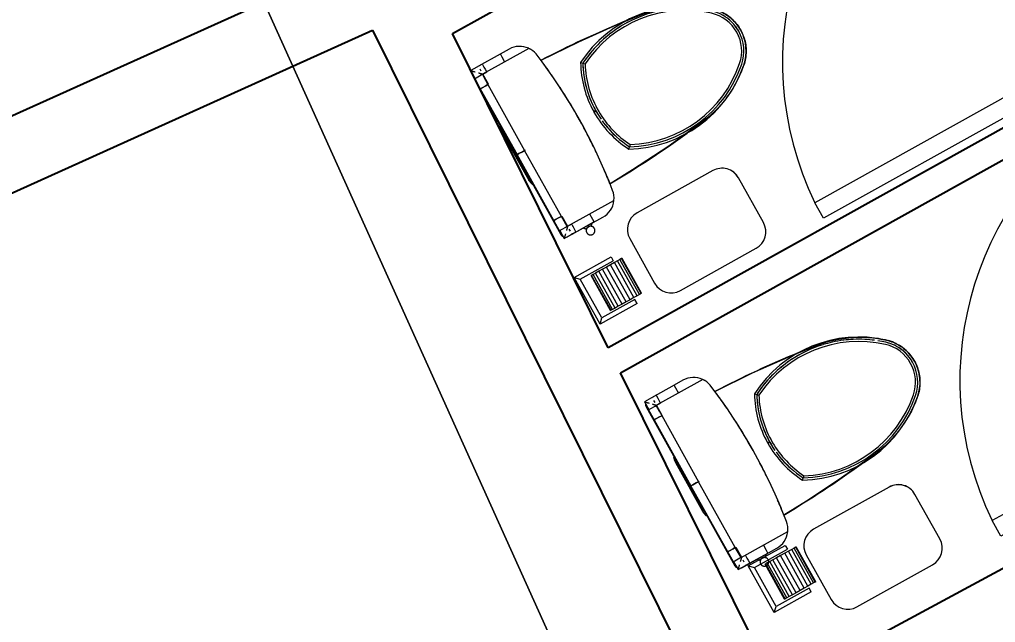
# Model space of a CAD drawing. Header units: metres. Extents: x -217 to -108, y -304 to -188.
# Drawn here: x -154.493 to -151.706, y -229.799 to -228.076 of the extents above; entities that cross this region are included whole.
import ezdxf

# ---------------------------------------------------------------- set-up
doc = ezdxf.new("R2010")
doc.units = ezdxf.units.M
for name, color, linetype, lineweight in [('A-ANNO-DIMS', 211, 'Continuous', 9), ('A-ANNO-DIMS-100', 211, 'Continuous', 9), ('A-DOOR', 31, 'Continuous', 9), ('A-WALL', 113, 'Continuous', 9), ('G-IMPT', 8, 'Continuous', 9), ('I-FURN', 30, 'Continuous', 9), ('I-WALL', 2, 'Continuous', 9), ('P-SANR-FIXT', 6, 'Continuous', 9), ('Q-SPCQ', 91, 'Continuous', 9)]:
    doc.layers.add(name, color=color, linetype=linetype, lineweight=lineweight)
doc.styles.add('Arial_1', font='arial.ttf', dxfattribs={"height": 0.245883})
doc.dimstyles.new('Diagonal_-_2_5_mm_Arial', dxfattribs={"dimscale": 0.3048, "dimtxt": 0.25, "dimasz": 0.984252, "dimexe": 0.787402, "dimexo": 0.492126, "dimgap": 0.574147, "dimtad": 1, "dimrnd": 0.01, "dimzin": 0, "dimdsep": 46, "dimtxsty": 'Arial_1', "dimblk1": 'OBLIQUE', "dimblk2": 'OBLIQUE', "dimsah": 1, "dimcen": 0.09, "dimdle": 0.787402, "dimazin": 0, "dimtfac": 1, "dimtdec": 4, "dimtix": 1, "dimtmove": 0, "dimatfit": 3, "dimfxl": 1, "dimtvp": 1, "dimtfill": 1, "dimtolj": 1, "dimtzin": 0, "dimarcsym": 2})

# ---------------------------------------------------------------- blocks, each defined once
blk = doc.blocks.new('Toilet_Reed - Non-Parametric-630902-Nivel 3')
at = {"layer": 'P-SANR-FIXT'}
for p, q in [((0.2036, 0.0021), (-0.2602, 0.0021)), ((-0.2488, 0.0001), (-0.2157, 0.0001)), ((-0.2488, -0.0009), (-0.2488, 0.0001)), ((-0.2157, 0.0001), (-0.2157, -0.0015)), ((-0.2157, 0.0001), (0, 0.0001)), ((-0.2157, -0.0015), (-0.2157, 0.0001)), ((0.0794, 0.0064), (-0.0794, 0.0064)), ((0.0794, 0.0053), (-0.0794, 0.0053)), ((0.0794, 0.0053), (-0.0794, 0.0053)), ((0.2157, 0.0001), (0, 0.0001)), ((0, -0.0018), (0, 0.0001)), ((0, 0.0001), (0, -0.0018)), ((0.245, 0.0001), (0.2157, 0.0001)), ((0.2157, -0.0015), (0.2157, 0.0001)), ((0.2157, 0.0001), (0.2157, -0.0015)), ((0.2488, 0.0001), (0.2488, -0.0009)), ((-0.2753, -0.0129), (-0.2753, -0.127)), ((-0.2745, -0.0008), (-0.2745, -0.0392)), ((-0.2488, -0.0008), (-0.2745, -0.0008)), ((-0.2728, -0.0025), (-0.2745, -0.0008)), ((-0.2745, -0.0265), (-0.2745, -0.098)), ((-0.2745, -0.0265), (-0.2728, -0.0265)), ((-0.2648, -0.0265), (-0.2581, -0.0265)), ((-0.2498, -0.0255), (-0.2501, -0.0252)), ((-0.2501, -0.0265), (-0.2498, -0.0265)), ((-0.2498, -0.0265), (-0.2488, -0.0265)), ((-0.2488, -0.0049), (-0.2488, -0.0009)), ((-0.2488, -0.0214), (-0.2488, -0.0049)), ((-0.2488, -0.0253), (-0.2488, -0.0214)), ((-0.2488, -0.0253), (-0.2157, -0.0247)), ((-0.2488, -0.0254), (-0.2295, -0.025)), ((-0.2488, -0.026), (-0.2488, -0.1778)), ((-0.2488, -0.0265), (-0.2488, -0.0392)), ((-0.2157, -0.0265), (-0.2488, -0.0265)), ((-0.2157, -0.0015), (-0.2157, -0.0055)), ((-0.2157, -0.0055), (-0.2157, -0.0015)), ((-0.2157, -0.0055), (-0.2157, -0.0177)), ((-0.2157, -0.0177), (-0.2157, -0.0055)), ((-0.2157, -0.0177), (-0.2157, -0.0226)), ((-0.2157, -0.0226), (-0.2157, -0.0177)), ((-0.2157, -0.0226), (-0.2157, -0.0247)), ((-0.2157, -0.0247), (-0.2157, -0.0226)), ((-0.2157, -0.0247), (0, -0.0242)), ((-0.2157, -0.0257), (-0.2157, -0.0265)), ((0, -0.0059), (0, -0.0018)), ((0, -0.0018), (0, -0.0059)), ((0, -0.0172), (0, -0.0059)), ((0, -0.0059), (0, -0.0172)), ((0, -0.0242), (0, -0.0172)), ((0, -0.0172), (0, -0.0242)), ((0.2157, -0.0247), (0, -0.0242)), ((0, -0.0265), (0, -0.0242)), ((0, -0.0242), (0, -0.0265)), ((0.2157, -0.0055), (0.2157, -0.0015)), ((0.2157, -0.0015), (0.2157, -0.0055)), ((0.2157, -0.0177), (0.2157, -0.0055)), ((0.2157, -0.0055), (0.2157, -0.0177)), ((0.2157, -0.0226), (0.2157, -0.0177)), ((0.2157, -0.0177), (0.2157, -0.0226)), ((0.2157, -0.0247), (0.2157, -0.0226)), ((0.2157, -0.0226), (0.2157, -0.0247)), ((0.2488, -0.0253), (0.2157, -0.0247)), ((0.2157, -0.0265), (0.2157, -0.0257)), ((0.2157, -0.0265), (0.2488, -0.0265)), ((0.2295, -0.025), (0.2488, -0.0254)), ((0.2639, -0.0008), (0.2488, -0.0008)), ((0.2488, -0.0009), (0.2488, -0.0049)), ((0.2488, -0.0049), (0.2488, -0.0214)), ((0.2488, -0.0214), (0.2488, -0.0253)), ((0.2488, -0.1773), (0.2488, -0.026)), ((0.2488, -0.0265), (0.2488, -0.0392)), ((0.2488, -0.0265), (0.2498, -0.0265)), ((0.2501, -0.0252), (0.2498, -0.0255)), ((0.2498, -0.0265), (0.2501, -0.0265)), ((0.2581, -0.0265), (0.2648, -0.0265)), ((0.274, -0.0013), (0.2728, -0.0025)), ((0.2728, -0.0265), (0.2745, -0.0265)), ((0.2745, -0.0392), (0.2745, -0.0013)), ((0.2745, -0.098), (0.2745, -0.0265)), ((-0.273, -0.0392), (-0.2745, -0.0392)), ((-0.2648, -0.0392), (-0.2728, -0.0392)), ((-0.2581, -0.0392), (-0.2648, -0.0392)), ((-0.2501, -0.0392), (-0.2581, -0.0392)), ((-0.2488, -0.0392), (-0.2493, -0.0392)), ((0.2493, -0.0392), (0.2488, -0.0392)), ((0.2581, -0.0392), (0.2501, -0.0392)), ((0.2648, -0.0392), (0.2581, -0.0392)), ((0.2728, -0.0392), (0.2648, -0.0392)), ((0.2745, -0.0392), (0.273, -0.0392)), ((-0.28, -0.0678), (-0.2843, -0.0697)), ((-0.2753, -0.0632), (-0.28, -0.0678)), ((-0.28, -0.0691), (-0.28, -0.0776)), ((-0.28, -0.0776), (-0.28, -0.086)), ((-0.2843, -0.0855), (-0.28, -0.0874)), ((-0.28, -0.0874), (-0.2753, -0.0919)), ((-0.2737, -0.098), (-0.2745, -0.098)), ((-0.2657, -0.098), (-0.2737, -0.098)), ((-0.2488, -0.098), (-0.2657, -0.098)), ((0.2657, -0.098), (0.2488, -0.098)), ((0.2737, -0.098), (0.2657, -0.098)), ((0.2745, -0.098), (0.2737, -0.098)), ((0.2745, -0.127), (0.2745, -0.098)), ((-0.0008, -0.2509), (-0.0008, -0.2573)), ((0.0008, -0.2509), (0.0008, -0.2573)), ((-0.1413, -0.2864), (-0.1366, -0.2911)), ((-0.1319, -0.2958), (-0.1366, -0.2911)), ((0.1366, -0.2911), (0.1319, -0.2958)), ((0.1413, -0.2864), (0.1366, -0.2911))]:
    blk.add_line(p, q, dxfattribs=at)
at = {"layer": 'P-SANR-FIXT', "flags": 128}
for points in [[(-0.0794, 0.0053), (-0.0811, 0.0053), (-0.0828, 0.0052), (-0.0846, 0.005), (-0.0863, 0.0048), (-0.088, 0.0045), (-0.0897, 0.0041), (-0.0914, 0.0036), (-0.093, 0.0031), (-0.0946, 0.0025)], [(0.0951, 0.0024), (0.0935, 0.003), (0.0918, 0.0035), (0.0901, 0.004), (0.0884, 0.0044), (0.0867, 0.0047), (0.085, 0.005), (0.0833, 0.0051), (0.0816, 0.0053), (0.0798, 0.0053), (0.0794, 0.0053)], [(-0.2793, -0.0776), (-0.2793, -0.0771), (-0.2793, -0.0766), (-0.2794, -0.0761), (-0.2794, -0.0756), (-0.2795, -0.0751), (-0.2796, -0.0746), (-0.2798, -0.0741), (-0.2799, -0.0737), (-0.2801, -0.0732), (-0.2803, -0.0727), (-0.2805, -0.0723), (-0.2807, -0.0718), (-0.2809, -0.0714), (-0.2812, -0.071), (-0.2815, -0.0706), (-0.2817, -0.0701), (-0.282, -0.0698), (-0.2824, -0.0694), (-0.2827, -0.069), (-0.2831, -0.0687), (-0.2834, -0.0683), (-0.2838, -0.068), (-0.2842, -0.0677), (-0.2846, -0.0674), (-0.285, -0.0671), (-0.2854, -0.0669), (-0.2859, -0.0666), (-0.2863, -0.0664), (-0.2867, -0.0662), (-0.2872, -0.066), (-0.2877, -0.0658), (-0.2881, -0.0657), (-0.2886, -0.0655), (-0.2891, -0.0654), (-0.2896, -0.0653), (-0.2901, -0.0652), (-0.2906, -0.0652), (-0.2911, -0.0652), (-0.2916, -0.0651), (-0.2921, -0.0651), (-0.2926, -0.0652), (-0.2931, -0.0652), (-0.2936, -0.0653), (-0.294, -0.0654), (-0.2945, -0.0655), (-0.295, -0.0656), (-0.2955, -0.0657), (-0.296, -0.0659), (-0.2964, -0.0661), (-0.2969, -0.0663), (-0.2973, -0.0665), (-0.2978, -0.0667), (-0.2982, -0.067), (-0.2986, -0.0672), (-0.299, -0.0675), (-0.2994, -0.0678), (-0.2998, -0.0681), (-0.3002, -0.0685), (-0.3005, -0.0688), (-0.3009, -0.0692), (-0.3012, -0.0695), (-0.3015, -0.0699), (-0.3018, -0.0703), (-0.3021, -0.0707), (-0.3024, -0.0712), (-0.3026, -0.0716), (-0.3028, -0.072), (-0.303, -0.0725), (-0.3032, -0.0729), (-0.3034, -0.0734), (-0.3036, -0.0739), (-0.3037, -0.0744), (-0.3038, -0.0748), (-0.3039, -0.0753), (-0.304, -0.0758), (-0.3041, -0.0763), (-0.3041, -0.0768), (-0.3041, -0.0773), (-0.3041, -0.0776)], [(-0.3041, -0.0776), (-0.3041, -0.0781), (-0.3041, -0.0786), (-0.304, -0.0791), (-0.304, -0.0795), (-0.3039, -0.08), (-0.3038, -0.0805), (-0.3037, -0.081), (-0.3035, -0.0815), (-0.3033, -0.0819), (-0.3032, -0.0824), (-0.303, -0.0829), (-0.3027, -0.0833), (-0.3025, -0.0837), (-0.3022, -0.0842), (-0.302, -0.0846), (-0.3017, -0.085), (-0.3014, -0.0854), (-0.3011, -0.0858), (-0.3007, -0.0861), (-0.3004, -0.0865), (-0.3, -0.0868), (-0.2996, -0.0871), (-0.2992, -0.0875), (-0.2988, -0.0877), (-0.2984, -0.088), (-0.298, -0.0883), (-0.2976, -0.0885), (-0.2971, -0.0888), (-0.2967, -0.089), (-0.2962, -0.0892), (-0.2957, -0.0893), (-0.2953, -0.0895), (-0.2948, -0.0896), (-0.2943, -0.0897), (-0.2938, -0.0898), (-0.2933, -0.0899), (-0.2928, -0.0899), (-0.2923, -0.09), (-0.2918, -0.09), (-0.2913, -0.09), (-0.2909, -0.09), (-0.2904, -0.0899), (-0.2899, -0.0899), (-0.2894, -0.0898), (-0.2889, -0.0897), (-0.2884, -0.0895), (-0.2879, -0.0894), (-0.2875, -0.0892), (-0.287, -0.0891), (-0.2865, -0.0889), (-0.2861, -0.0887), (-0.2857, -0.0884), (-0.2852, -0.0882), (-0.2848, -0.0879), (-0.2844, -0.0876), (-0.284, -0.0873), (-0.2836, -0.087), (-0.2832, -0.0867), (-0.2829, -0.0863), (-0.2825, -0.086), (-0.2822, -0.0856), (-0.2819, -0.0852), (-0.2816, -0.0848), (-0.2813, -0.0844), (-0.2811, -0.084), (-0.2808, -0.0835), (-0.2806, -0.0831), (-0.2804, -0.0827), (-0.2802, -0.0822), (-0.28, -0.0817), (-0.2798, -0.0813), (-0.2797, -0.0808), (-0.2796, -0.0803), (-0.2795, -0.0798), (-0.2794, -0.0793), (-0.2793, -0.0788), (-0.2793, -0.0783), (-0.2793, -0.0778), (-0.2793, -0.0776)], [(-0.1763, -0.506), (-0.19, -0.3866), (-0.199, -0.2668), (-0.2022, -0.191)], [(0.2022, -0.191), (0.1962, -0.311), (0.1855, -0.4307), (0.1763, -0.506)], [(-0.0946, -0.6869), (-0.1035, -0.6762), (-0.1119, -0.6652), (-0.1199, -0.6538), (-0.1275, -0.6422), (-0.1346, -0.6302), (-0.1411, -0.6179), (-0.1472, -0.6054), (-0.1528, -0.5927), (-0.1579, -0.5798), (-0.1625, -0.5666), (-0.1665, -0.5533), (-0.17, -0.5399), (-0.1729, -0.5263), (-0.1753, -0.5126), (-0.1763, -0.506)], [(0.1763, -0.506), (0.1741, -0.5198), (0.1714, -0.5334), (0.1682, -0.5469), (0.1644, -0.5603), (0.1601, -0.5735), (0.1553, -0.5866), (0.15, -0.5994), (0.1441, -0.612), (0.1378, -0.6244), (0.1309, -0.6365), (0.1236, -0.6483), (0.1158, -0.6598), (0.1076, -0.671), (0.0989, -0.6819), (0.0946, -0.6869)], [(0, -0.7311), (-0.0049, -0.731), (-0.0099, -0.7307), (-0.0148, -0.7302), (-0.0197, -0.7295), (-0.0245, -0.7286), (-0.0294, -0.7275), (-0.0341, -0.7263), (-0.0389, -0.7248), (-0.0435, -0.7231), (-0.0481, -0.7213), (-0.0526, -0.7193), (-0.057, -0.7171), (-0.0614, -0.7147), (-0.0656, -0.7122), (-0.0698, -0.7095), (-0.0738, -0.7066), (-0.0777, -0.7036), (-0.0815, -0.7004), (-0.0851, -0.697), (-0.0886, -0.6936), (-0.092, -0.6899), (-0.0946, -0.6869)], [(0.0946, -0.6869), (0.0913, -0.6906), (0.0879, -0.6942), (0.0844, -0.6977), (0.0807, -0.701), (0.0769, -0.7042), (0.073, -0.7072), (0.069, -0.71), (0.0648, -0.7127), (0.0606, -0.7152), (0.0562, -0.7175), (0.0518, -0.7197), (0.0472, -0.7217), (0.0426, -0.7235), (0.038, -0.7251), (0.0332, -0.7265), (0.0284, -0.7278), (0.0236, -0.7288), (0.0187, -0.7297), (0.0138, -0.7303), (0.0089, -0.7308), (0.004, -0.731), (0, -0.7311)]]:
    blk.add_lwpolyline(points, dxfattribs=at)
at = {"layer": 'P-SANR-FIXT'}
for centre, radius, start, end in [((-0.2602, -0.0129), 0.015, 90, 119.8787), ((-0.0794, -0.038), 0.0445, 90, 111.8963), ((-0.0794, -0.038), 0.0433, 90, 96.7705), ((0.0794, -0.038), 0.0445, 68.1037, 90), ((0.0794, -0.038), 0.0433, 83.2295, 90), ((-0.2602, -0.0129), 0.015, 171.9529, 180), ((-0.2132, -0.127), 0.0621, 180, 234.3291), ((0.2124, -0.127), 0.0621, 306.4517, 0), ((-0.2132, -0.127), 0.0621, 234.9466, 261.8201), ((-0.2132, -0.127), 0.0621, 239.2045, 243.6547), ((-0.0008, 1.3504), 1.5547, 261.8201, 278.3497), ((0.0008, 1.3504), 1.5547, 262.4992, 264.2049), ((2.8017, -0.1027), 3.0052, 181.6829, 186.7228), ((-0.0008, 1.3504), 1.5547, 262.5577, 263.6355), ((-0.0008, 1.3504), 1.5547, 275.3588, 277.5008), ((-0.0008, 1.3504), 1.5547, 276.4056, 277.5005), ((-2.8017, -0.1027), 3.0052, 353.2772, 358.3171), ((0.2124, -0.127), 0.0621, 281.7165, 305.941), ((0.2124, -0.127), 0.0621, 299.2016, 302.8545), ((0.0008, 1.3504), 1.5547, 266.1174, 269.9711), ((-0.0008, 1.3504), 1.5547, 266.8584, 268.5435), ((-0.0008, 1.3504), 1.5547, 270.0289, 274.0041), ((-0.0008, 1.3504), 1.5547, 271.5452, 273.2429), ((0, -0.5497), 0.2988, 90.1515, 118.2188), ((0, -0.5497), 0.2924, 99.3833, 117.8402), ((0, -0.5497), 0.2861, 91.1813, 117.4448), ((0, -0.5497), 0.2924, 99.322, 108.5504), ((0, -0.5497), 0.2924, 96.6815, 99.2606), ((0, -0.5497), 0.2924, 89.9708, 95.6181), ((0, -0.5497), 0.2924, 90.1548, 95.6184), ((0, -0.5497), 0.2861, 62.5552, 91.1813), ((0, -0.5497), 0.2924, 80.7005, 89.9708), ((0, -0.5497), 0.2988, 61.7812, 89.8485), ((0, -0.5497), 0.2924, 62.1598, 89.8452), ((0, -0.5497), 0.2924, 71.4301, 77.7467), ((0, -0.5497), 0.2924, 62.1598, 71.3887), ((0.1726, -0.4528), 0.3553, 152.0673, 221.9358), ((0.1726, -0.4528), 0.3489, 152.3852, 221.935), ((0.1726, -0.4528), 0.3489, 152.3852, 221.935), ((0.1726, -0.4528), 0.3426, 152.7161, 221.9341), ((0, -0.5497), 0.2924, 116.6276, 117.8402), ((-0.1726, -0.4528), 0.3426, 318.0659, 27.2839), ((-0.1726, -0.4528), 0.3553, 318.0642, 27.9327), ((-0.1726, -0.4528), 0.3489, 17.6924, 27.6148), ((-0.1726, -0.4528), 0.3489, 357.8077, 27.6148), ((-0.1726, -0.4528), 0.3489, 7.7699, 17.6802), ((-0.1726, -0.4528), 0.3489, 357.8475, 7.7449), ((-0.1726, -0.4528), 0.3489, 347.9251, 357.8092), ((-0.1726, -0.4528), 0.3489, 343.4856, 347.8721), ((-0.1726, -0.4528), 0.3489, 338.0026, 343.4857), ((-0.1726, -0.4528), 0.3489, 333.4562, 337.9364), ((0.1682, -0.4594), 0.3476, 204.0202, 205.5886), ((-0.1726, -0.4528), 0.3489, 328.0802, 333.4564), ((-0.1682, -0.4594), 0.3476, 334.4114, 335.9798), ((-0.1726, -0.4528), 0.3489, 323.4577, 328.0007), ((0.1682, -0.4594), 0.3476, 212.5958, 220.8902), ((-0.1726, -0.4528), 0.3489, 318.1578, 321.9042), ((-0.1682, -0.4594), 0.3476, 319.1098, 327.4042), ((0.0001, -0.6075), 0.1236, 219.972, 220.8738), ((0.0001, -0.6075), 0.1236, 222.0243, 269.9516), ((0.0001, -0.6075), 0.1236, 224.8424, 235.8003), ((0.0001, -0.6075), 0.1172, 222.0267, 269.9489), ((0.0001, -0.6075), 0.1172, 222.0267, 269.9489), ((0.0001, -0.6075), 0.1109, 222.0293, 269.946), ((-0.0001, -0.6075), 0.1109, 270.054, 317.9707), ((-0.0001, -0.6075), 0.1236, 270.0484, 317.9757), ((-0.0001, -0.6075), 0.1236, 304.1997, 315.1567), ((-0.0001, -0.6075), 0.1172, 307.2516, 317.9733), ((-0.0001, -0.6075), 0.1172, 310.2722, 318.1423), ((-0.0001, -0.6075), 0.1236, 319.1262, 320.028), ((0.0001, -0.6075), 0.1236, 240.6349, 250.9814), ((-0.0001, -0.6075), 0.1172, 270.0511, 301.9992), ((-0.0001, -0.6075), 0.1172, 270.0511, 277.756), ((-0.0001, -0.6075), 0.1172, 286.1172, 302.0904), ((-0.0001, -0.6075), 0.1236, 289.0186, 299.3651), ((-0.0001, -0.6075), 0.1172, 302.1833, 307.2549), ((0.0001, -0.6075), 0.1236, 255.423, 269.9516), ((-0.0001, -0.6075), 0.1236, 270.0484, 284.577)]:
    blk.add_arc(centre, radius, start, end, dxfattribs=at)
for points, knots in [([(-0.2648, -0.0105), (-0.2655, -0.0098), (-0.2665, -0.0088), (-0.2678, -0.0075), (-0.2686, -0.0067), (-0.2691, -0.0062), (-0.2697, -0.0056), (-0.2702, -0.0051), (-0.2707, -0.0046), (-0.2711, -0.0042), (-0.2716, -0.0037), (-0.2721, -0.0032), (-0.2726, -0.0027), (-0.2728, -0.0025), (-0.2728, -0.0025)], [0, 0, 0, 0, 0.166667, 0.25, 0.333333, 0.375, 0.416667, 0.5, 0.541667, 0.583333, 0.666667, 0.75, 0.833333, 1, 1, 1, 1]), ([(-0.2501, -0.0252), (-0.2502, -0.0252), (-0.2503, -0.025), (-0.2508, -0.0245), (-0.2513, -0.024), (-0.2518, -0.0235), (-0.2522, -0.0231), (-0.2527, -0.0226), (-0.2532, -0.0221), (-0.2538, -0.0215), (-0.2544, -0.0209), (-0.2551, -0.0202), (-0.2564, -0.0189), (-0.2575, -0.0179), (-0.2581, -0.0172)], [0, 0, 0, 0, 0.166667, 0.25, 0.333333, 0.416667, 0.458333, 0.5, 0.583333, 0.625, 0.666667, 0.75, 0.833333, 1, 1, 1, 1]), ([(0.2581, -0.0172), (0.2575, -0.0179), (0.2564, -0.0189), (0.2551, -0.0202), (0.2544, -0.0209), (0.2538, -0.0215), (0.2532, -0.0221), (0.2527, -0.0226), (0.2522, -0.0231), (0.2518, -0.0235), (0.2513, -0.024), (0.2508, -0.0245), (0.2503, -0.025), (0.2502, -0.0252), (0.2501, -0.0252)], [0, 0, 0, 0, 0.166667, 0.25, 0.333333, 0.375, 0.416667, 0.5, 0.541667, 0.583333, 0.666667, 0.75, 0.833333, 1, 1, 1, 1]), ([(0.2728, -0.0025), (0.2728, -0.0025), (0.2726, -0.0027), (0.2721, -0.0032), (0.2716, -0.0037), (0.2711, -0.0042), (0.2707, -0.0046), (0.2702, -0.0051), (0.2697, -0.0056), (0.2691, -0.0062), (0.2686, -0.0067), (0.2678, -0.0075), (0.2665, -0.0088), (0.2655, -0.0098), (0.2648, -0.0105)], [0, 0, 0, 0, 0.166667, 0.25, 0.333333, 0.416667, 0.458333, 0.5, 0.583333, 0.625, 0.666667, 0.75, 0.833333, 1, 1, 1, 1])]:
    blk.add_open_spline(points, degree=3, knots=knots, dxfattribs=at)
for points in [[(-0.2488, -0.0265), (-0.249, -0.0263), (-0.2494, -0.026), (-0.2497, -0.0256), (-0.2498, -0.0255), (-0.2498, -0.0255)], [(0.2498, -0.0255), (0.2498, -0.0255), (0.2497, -0.0256), (0.2494, -0.026), (0.249, -0.0263), (0.2488, -0.0265)]]:
    blk.add_open_spline(points, degree=3, dxfattribs=at)
blk = doc.blocks.new('Toilet_Reed - Non-Parametric-V78-Nivel 3')
at = {"layer": 'P-SANR-FIXT'}
for p, q in [((0.2594, 0.0021), (-0.2602, 0.0021)), ((-0.2488, 0.0001), (-0.2157, 0.0001)), ((-0.2488, -0.0009), (-0.2488, 0.0001)), ((-0.2157, 0.0001), (-0.2157, -0.0015)), ((-0.2157, 0.0001), (0, 0.0001)), ((-0.2157, -0.0015), (-0.2157, 0.0001)), ((0.0794, 0.0064), (-0.0794, 0.0064)), ((0.0794, 0.0053), (-0.0794, 0.0053)), ((0.0794, 0.0053), (-0.0794, 0.0053)), ((0.2157, 0.0001), (0, 0.0001)), ((0, -0.0018), (0, 0.0001)), ((0, 0.0001), (0, -0.0018)), ((0.2488, 0.0001), (0.2157, 0.0001)), ((0.2157, -0.0015), (0.2157, 0.0001)), ((0.2157, 0.0001), (0.2157, -0.0015)), ((0.2488, 0.0001), (0.2488, -0.0009)), ((-0.2753, -0.0129), (-0.2753, -0.127)), ((-0.2745, -0.0008), (-0.2745, -0.0392)), ((-0.2488, -0.0008), (-0.2745, -0.0008)), ((-0.2728, -0.0025), (-0.2745, -0.0008)), ((-0.2745, -0.0265), (-0.2745, -0.098)), ((-0.2745, -0.0265), (-0.2728, -0.0265)), ((-0.2648, -0.0265), (-0.2581, -0.0265)), ((-0.2498, -0.0255), (-0.2501, -0.0252)), ((-0.2501, -0.0265), (-0.2498, -0.0265)), ((-0.2498, -0.0265), (-0.2488, -0.0265)), ((-0.2488, -0.0049), (-0.2488, -0.0009)), ((-0.2488, -0.0214), (-0.2488, -0.0049)), ((-0.2488, -0.0253), (-0.2488, -0.0214)), ((-0.2488, -0.0253), (-0.2157, -0.0247)), ((-0.2488, -0.0254), (-0.2295, -0.025)), ((-0.2488, -0.026), (-0.2488, -0.1778)), ((-0.2488, -0.0265), (-0.2488, -0.0392)), ((-0.2157, -0.0265), (-0.2488, -0.0265)), ((-0.2157, -0.0015), (-0.2157, -0.0055)), ((-0.2157, -0.0055), (-0.2157, -0.0015)), ((-0.2157, -0.0055), (-0.2157, -0.0177)), ((-0.2157, -0.0177), (-0.2157, -0.0055)), ((-0.2157, -0.0177), (-0.2157, -0.0226)), ((-0.2157, -0.0226), (-0.2157, -0.0177)), ((-0.2157, -0.0226), (-0.2157, -0.0247)), ((-0.2157, -0.0247), (-0.2157, -0.0226)), ((-0.2157, -0.0247), (0, -0.0242)), ((-0.2157, -0.0257), (-0.2157, -0.0265)), ((0, -0.0059), (0, -0.0018)), ((0, -0.0018), (0, -0.0059)), ((0, -0.0172), (0, -0.0059)), ((0, -0.0059), (0, -0.0172)), ((0, -0.0242), (0, -0.0172)), ((0, -0.0172), (0, -0.0242)), ((0.2157, -0.0247), (0, -0.0242)), ((0, -0.0265), (0, -0.0242)), ((0, -0.0242), (0, -0.0265)), ((0.2157, -0.0055), (0.2157, -0.0015)), ((0.2157, -0.0015), (0.2157, -0.0055)), ((0.2157, -0.0177), (0.2157, -0.0055)), ((0.2157, -0.0055), (0.2157, -0.0177)), ((0.2157, -0.0226), (0.2157, -0.0177)), ((0.2157, -0.0177), (0.2157, -0.0226)), ((0.2157, -0.0247), (0.2157, -0.0226)), ((0.2157, -0.0226), (0.2157, -0.0247)), ((0.2488, -0.0253), (0.2157, -0.0247)), ((0.2157, -0.0265), (0.2157, -0.0257)), ((0.2157, -0.0265), (0.2488, -0.0265)), ((0.2295, -0.025), (0.2488, -0.0254)), ((0.2745, -0.0008), (0.2488, -0.0008)), ((0.2488, -0.0009), (0.2488, -0.0049)), ((0.2488, -0.0049), (0.2488, -0.0214)), ((0.2488, -0.0214), (0.2488, -0.0253)), ((0.2488, -0.1773), (0.2488, -0.026)), ((0.2488, -0.0265), (0.2488, -0.0392)), ((0.2488, -0.0265), (0.2498, -0.0265)), ((0.2501, -0.0252), (0.2498, -0.0255)), ((0.2498, -0.0265), (0.2501, -0.0265)), ((0.2581, -0.0265), (0.2648, -0.0265)), ((0.2745, -0.0008), (0.2728, -0.0025)), ((0.2728, -0.0265), (0.2745, -0.0265)), ((0.2745, -0.0392), (0.2745, -0.0008)), ((0.2745, -0.098), (0.2745, -0.0265)), ((-0.273, -0.0392), (-0.2745, -0.0392)), ((-0.2648, -0.0392), (-0.2728, -0.0392)), ((-0.2581, -0.0392), (-0.2648, -0.0392)), ((-0.2501, -0.0392), (-0.2581, -0.0392)), ((-0.2488, -0.0392), (-0.2493, -0.0392)), ((0.2493, -0.0392), (0.2488, -0.0392)), ((0.2581, -0.0392), (0.2501, -0.0392)), ((0.2648, -0.0392), (0.2581, -0.0392)), ((0.2728, -0.0392), (0.2648, -0.0392)), ((0.2745, -0.0392), (0.273, -0.0392)), ((-0.28, -0.0678), (-0.2843, -0.0697)), ((-0.2753, -0.0632), (-0.28, -0.0678)), ((-0.28, -0.0691), (-0.28, -0.0776)), ((-0.28, -0.0776), (-0.28, -0.086)), ((-0.2843, -0.0855), (-0.28, -0.0874)), ((-0.28, -0.0874), (-0.2753, -0.0919)), ((-0.2737, -0.098), (-0.2745, -0.098)), ((-0.2657, -0.098), (-0.2737, -0.098)), ((-0.2488, -0.098), (-0.2657, -0.098)), ((0.2657, -0.098), (0.2488, -0.098)), ((0.2737, -0.098), (0.2657, -0.098)), ((0.2745, -0.098), (0.2737, -0.098)), ((0.2745, -0.127), (0.2745, -0.098)), ((-0.0008, -0.2509), (-0.0008, -0.2573)), ((0.0008, -0.2509), (0.0008, -0.2573)), ((-0.1413, -0.2864), (-0.1366, -0.2911)), ((-0.1319, -0.2958), (-0.1366, -0.2911)), ((0.1366, -0.2911), (0.1319, -0.2958)), ((0.1413, -0.2864), (0.1366, -0.2911))]:
    blk.add_line(p, q, dxfattribs=at)
at = {"layer": 'P-SANR-FIXT', "flags": 128}
for points in [[(-0.0794, 0.0053), (-0.0811, 0.0053), (-0.0828, 0.0052), (-0.0846, 0.005), (-0.0863, 0.0048), (-0.088, 0.0045), (-0.0897, 0.0041), (-0.0914, 0.0036), (-0.093, 0.0031), (-0.0946, 0.0025)], [(0.0951, 0.0024), (0.0935, 0.003), (0.0918, 0.0035), (0.0901, 0.004), (0.0884, 0.0044), (0.0867, 0.0047), (0.085, 0.005), (0.0833, 0.0051), (0.0816, 0.0053), (0.0798, 0.0053), (0.0794, 0.0053)], [(-0.2793, -0.0776), (-0.2793, -0.0771), (-0.2793, -0.0766), (-0.2794, -0.0761), (-0.2794, -0.0756), (-0.2795, -0.0751), (-0.2796, -0.0746), (-0.2798, -0.0741), (-0.2799, -0.0737), (-0.2801, -0.0732), (-0.2803, -0.0727), (-0.2805, -0.0723), (-0.2807, -0.0718), (-0.2809, -0.0714), (-0.2812, -0.071), (-0.2815, -0.0706), (-0.2817, -0.0701), (-0.282, -0.0698), (-0.2824, -0.0694), (-0.2827, -0.069), (-0.2831, -0.0687), (-0.2834, -0.0683), (-0.2838, -0.068), (-0.2842, -0.0677), (-0.2846, -0.0674), (-0.285, -0.0671), (-0.2854, -0.0669), (-0.2859, -0.0666), (-0.2863, -0.0664), (-0.2867, -0.0662), (-0.2872, -0.066), (-0.2877, -0.0658), (-0.2881, -0.0657), (-0.2886, -0.0655), (-0.2891, -0.0654), (-0.2896, -0.0653), (-0.2901, -0.0652), (-0.2906, -0.0652), (-0.2911, -0.0652), (-0.2916, -0.0651), (-0.2921, -0.0651), (-0.2926, -0.0652), (-0.2931, -0.0652), (-0.2936, -0.0653), (-0.294, -0.0654), (-0.2945, -0.0655), (-0.295, -0.0656), (-0.2955, -0.0657), (-0.296, -0.0659), (-0.2964, -0.0661), (-0.2969, -0.0663), (-0.2973, -0.0665), (-0.2978, -0.0667), (-0.2982, -0.067), (-0.2986, -0.0672), (-0.299, -0.0675), (-0.2994, -0.0678), (-0.2998, -0.0681), (-0.3002, -0.0685), (-0.3005, -0.0688), (-0.3009, -0.0692), (-0.3012, -0.0695), (-0.3015, -0.0699), (-0.3018, -0.0703), (-0.3021, -0.0707), (-0.3024, -0.0712), (-0.3026, -0.0716), (-0.3028, -0.072), (-0.303, -0.0725), (-0.3032, -0.0729), (-0.3034, -0.0734), (-0.3036, -0.0739), (-0.3037, -0.0744), (-0.3038, -0.0748), (-0.3039, -0.0753), (-0.304, -0.0758), (-0.3041, -0.0763), (-0.3041, -0.0768), (-0.3041, -0.0773), (-0.3041, -0.0776)], [(-0.3041, -0.0776), (-0.3041, -0.0781), (-0.3041, -0.0786), (-0.304, -0.0791), (-0.304, -0.0795), (-0.3039, -0.08), (-0.3038, -0.0805), (-0.3037, -0.081), (-0.3035, -0.0815), (-0.3033, -0.0819), (-0.3032, -0.0824), (-0.303, -0.0829), (-0.3027, -0.0833), (-0.3025, -0.0837), (-0.3022, -0.0842), (-0.302, -0.0846), (-0.3017, -0.085), (-0.3014, -0.0854), (-0.3011, -0.0858), (-0.3007, -0.0861), (-0.3004, -0.0865), (-0.3, -0.0868), (-0.2996, -0.0871), (-0.2992, -0.0875), (-0.2988, -0.0877), (-0.2984, -0.088), (-0.298, -0.0883), (-0.2976, -0.0885), (-0.2971, -0.0888), (-0.2967, -0.089), (-0.2962, -0.0892), (-0.2957, -0.0893), (-0.2953, -0.0895), (-0.2948, -0.0896), (-0.2943, -0.0897), (-0.2938, -0.0898), (-0.2933, -0.0899), (-0.2928, -0.0899), (-0.2923, -0.09), (-0.2918, -0.09), (-0.2913, -0.09), (-0.2909, -0.09), (-0.2904, -0.0899), (-0.2899, -0.0899), (-0.2894, -0.0898), (-0.2889, -0.0897), (-0.2884, -0.0895), (-0.2879, -0.0894), (-0.2875, -0.0892), (-0.287, -0.0891), (-0.2865, -0.0889), (-0.2861, -0.0887), (-0.2857, -0.0884), (-0.2852, -0.0882), (-0.2848, -0.0879), (-0.2844, -0.0876), (-0.284, -0.0873), (-0.2836, -0.087), (-0.2832, -0.0867), (-0.2829, -0.0863), (-0.2825, -0.086), (-0.2822, -0.0856), (-0.2819, -0.0852), (-0.2816, -0.0848), (-0.2813, -0.0844), (-0.2811, -0.084), (-0.2808, -0.0835), (-0.2806, -0.0831), (-0.2804, -0.0827), (-0.2802, -0.0822), (-0.28, -0.0817), (-0.2798, -0.0813), (-0.2797, -0.0808), (-0.2796, -0.0803), (-0.2795, -0.0798), (-0.2794, -0.0793), (-0.2793, -0.0788), (-0.2793, -0.0783), (-0.2793, -0.0778), (-0.2793, -0.0776)], [(-0.1763, -0.506), (-0.19, -0.3866), (-0.199, -0.2668), (-0.2022, -0.191)], [(0.2022, -0.191), (0.1962, -0.311), (0.1855, -0.4307), (0.1763, -0.506)], [(-0.0946, -0.6869), (-0.1035, -0.6762), (-0.1119, -0.6652), (-0.1199, -0.6538), (-0.1275, -0.6422), (-0.1346, -0.6302), (-0.1411, -0.6179), (-0.1472, -0.6054), (-0.1528, -0.5927), (-0.1579, -0.5798), (-0.1625, -0.5666), (-0.1665, -0.5533), (-0.17, -0.5399), (-0.1729, -0.5263), (-0.1753, -0.5126), (-0.1763, -0.506)], [(0.1763, -0.506), (0.1741, -0.5198), (0.1714, -0.5334), (0.1682, -0.5469), (0.1644, -0.5603), (0.1601, -0.5735), (0.1553, -0.5866), (0.15, -0.5994), (0.1441, -0.612), (0.1378, -0.6244), (0.1309, -0.6365), (0.1236, -0.6483), (0.1158, -0.6598), (0.1076, -0.671), (0.0989, -0.6819), (0.0946, -0.6869)], [(0, -0.7311), (-0.0049, -0.731), (-0.0099, -0.7307), (-0.0148, -0.7302), (-0.0197, -0.7295), (-0.0245, -0.7286), (-0.0294, -0.7275), (-0.0341, -0.7263), (-0.0389, -0.7248), (-0.0435, -0.7231), (-0.0481, -0.7213), (-0.0526, -0.7193), (-0.057, -0.7171), (-0.0614, -0.7147), (-0.0656, -0.7122), (-0.0698, -0.7095), (-0.0738, -0.7066), (-0.0777, -0.7036), (-0.0815, -0.7004), (-0.0851, -0.697), (-0.0886, -0.6936), (-0.092, -0.6899), (-0.0946, -0.6869)], [(0.0946, -0.6869), (0.0913, -0.6906), (0.0879, -0.6942), (0.0844, -0.6977), (0.0807, -0.701), (0.0769, -0.7042), (0.073, -0.7072), (0.069, -0.71), (0.0648, -0.7127), (0.0606, -0.7152), (0.0562, -0.7175), (0.0518, -0.7197), (0.0472, -0.7217), (0.0426, -0.7235), (0.038, -0.7251), (0.0332, -0.7265), (0.0284, -0.7278), (0.0236, -0.7288), (0.0187, -0.7297), (0.0138, -0.7303), (0.0089, -0.7308), (0.004, -0.731), (0, -0.7311)]]:
    blk.add_lwpolyline(points, dxfattribs=at)
at = {"layer": 'P-SANR-FIXT'}
for centre, radius, start, end in [((-0.2602, -0.0129), 0.015, 90, 119.8787), ((-0.0794, -0.038), 0.0445, 90, 111.8963), ((-0.0794, -0.038), 0.0433, 90, 96.7705), ((0.0794, -0.038), 0.0445, 68.1037, 90), ((0.0794, -0.038), 0.0433, 83.2295, 90), ((0.2594, -0.0129), 0.015, 60.1213, 90), ((-0.2602, -0.0129), 0.015, 171.9529, 180), ((-0.2132, -0.127), 0.0621, 180, 234.3291), ((0.2124, -0.127), 0.0621, 306.4517, 0), ((-0.2132, -0.127), 0.0621, 234.9466, 261.8201), ((-0.2132, -0.127), 0.0621, 239.2045, 243.6547), ((-0.0008, 1.3504), 1.5547, 261.8201, 278.3497), ((0.0008, 1.3504), 1.5547, 262.4992, 264.2049), ((2.8017, -0.1027), 3.0052, 181.6829, 186.7228), ((-0.0008, 1.3504), 1.5547, 262.5577, 263.6355), ((-0.0008, 1.3504), 1.5547, 275.3588, 277.5008), ((-0.0008, 1.3504), 1.5547, 276.4056, 277.5005), ((-2.8017, -0.1027), 3.0052, 353.2772, 358.3171), ((0.2124, -0.127), 0.0621, 281.7165, 305.941), ((0.2124, -0.127), 0.0621, 299.2016, 302.8545), ((0.0008, 1.3504), 1.5547, 266.1174, 269.9711), ((-0.0008, 1.3504), 1.5547, 266.8584, 268.5435), ((-0.0008, 1.3504), 1.5547, 270.0289, 274.0041), ((-0.0008, 1.3504), 1.5547, 271.5452, 273.2429), ((0, -0.5497), 0.2988, 90.1515, 118.2188), ((0, -0.5497), 0.2924, 99.3833, 117.8402), ((0, -0.5497), 0.2861, 91.1813, 117.4448), ((0, -0.5497), 0.2924, 99.322, 108.5504), ((0, -0.5497), 0.2924, 96.6815, 99.2606), ((0, -0.5497), 0.2924, 89.9708, 95.6181), ((0, -0.5497), 0.2924, 90.1548, 95.6184), ((0, -0.5497), 0.2861, 62.5552, 91.1813), ((0, -0.5497), 0.2924, 80.7005, 89.9708), ((0, -0.5497), 0.2988, 61.7812, 89.8485), ((0, -0.5497), 0.2924, 62.1598, 89.8452), ((0, -0.5497), 0.2924, 71.4301, 71.9959), ((0, -0.5497), 0.2924, 62.1598, 71.3887), ((0.1726, -0.4528), 0.3553, 152.0673, 221.9358), ((0.1726, -0.4528), 0.3489, 152.3852, 221.935), ((0.1726, -0.4528), 0.3489, 152.3852, 221.935), ((0.1726, -0.4528), 0.3426, 152.7161, 221.9341), ((-0.1726, -0.4528), 0.3426, 318.0659, 27.2839), ((-0.1726, -0.4528), 0.3553, 318.0642, 27.9327), ((-0.1726, -0.4528), 0.3489, 17.6924, 27.6148), ((-0.1726, -0.4528), 0.3489, 354.1307, 27.6148), ((-0.1726, -0.4528), 0.3489, 7.7699, 17.6802), ((-0.1726, -0.4528), 0.3489, 357.8475, 7.7449), ((-0.1726, -0.4528), 0.3489, 347.9251, 357.8092), ((-0.1726, -0.4528), 0.3489, 343.4856, 347.8721), ((-0.1726, -0.4528), 0.3489, 338.0026, 343.4857), ((-0.1726, -0.4528), 0.3489, 333.4562, 337.9364), ((0.1682, -0.4594), 0.3476, 204.0202, 205.5886), ((-0.1726, -0.4528), 0.3489, 328.0802, 333.4564), ((-0.1682, -0.4594), 0.3476, 334.4114, 335.9798), ((-0.1726, -0.4528), 0.3489, 323.4577, 328.0007), ((0.1682, -0.4594), 0.3476, 212.5958, 220.8902), ((-0.1726, -0.4528), 0.3489, 318.1578, 321.9042), ((-0.1682, -0.4594), 0.3476, 319.1098, 327.4042), ((0.0001, -0.6075), 0.1236, 219.972, 220.8738), ((0.0001, -0.6075), 0.1236, 222.0243, 269.9516), ((0.0001, -0.6075), 0.1236, 224.8424, 235.8003), ((0.0001, -0.6075), 0.1172, 222.0267, 269.9489), ((0.0001, -0.6075), 0.1172, 222.0267, 269.9489), ((0.0001, -0.6075), 0.1109, 222.0293, 269.946), ((-0.0001, -0.6075), 0.1109, 270.054, 317.9707), ((-0.0001, -0.6075), 0.1236, 270.0484, 317.9757), ((-0.0001, -0.6075), 0.1236, 304.1997, 315.1567), ((-0.0001, -0.6075), 0.1172, 308.4986, 317.9733), ((-0.0001, -0.6075), 0.1172, 310.2722, 318.1423), ((-0.0001, -0.6075), 0.1236, 319.1262, 320.028), ((0.0001, -0.6075), 0.1236, 240.6349, 250.9814), ((-0.0001, -0.6075), 0.1172, 270.0511, 301.9992), ((-0.0001, -0.6075), 0.1172, 270.0511, 277.756), ((-0.0001, -0.6075), 0.1172, 286.1172, 302.0904), ((-0.0001, -0.6075), 0.1236, 289.0186, 299.3651), ((-0.0001, -0.6075), 0.1172, 302.1833, 308.4937), ((0.0001, -0.6075), 0.1236, 255.423, 269.9516), ((-0.0001, -0.6075), 0.1236, 270.0484, 284.577)]:
    blk.add_arc(centre, radius, start, end, dxfattribs=at)
for points, knots in [([(-0.2648, -0.0105), (-0.2655, -0.0098), (-0.2665, -0.0088), (-0.2678, -0.0075), (-0.2686, -0.0067), (-0.2691, -0.0062), (-0.2697, -0.0056), (-0.2702, -0.0051), (-0.2707, -0.0046), (-0.2711, -0.0042), (-0.2716, -0.0037), (-0.2721, -0.0032), (-0.2726, -0.0027), (-0.2728, -0.0025), (-0.2728, -0.0025)], [0, 0, 0, 0, 0.166667, 0.25, 0.333333, 0.375, 0.416667, 0.5, 0.541667, 0.583333, 0.666667, 0.75, 0.833333, 1, 1, 1, 1]), ([(-0.2501, -0.0252), (-0.2502, -0.0252), (-0.2503, -0.025), (-0.2508, -0.0245), (-0.2513, -0.024), (-0.2518, -0.0235), (-0.2522, -0.0231), (-0.2527, -0.0226), (-0.2532, -0.0221), (-0.2538, -0.0215), (-0.2544, -0.0209), (-0.2551, -0.0202), (-0.2564, -0.0189), (-0.2575, -0.0179), (-0.2581, -0.0172)], [0, 0, 0, 0, 0.166667, 0.25, 0.333333, 0.416667, 0.458333, 0.5, 0.583333, 0.625, 0.666667, 0.75, 0.833333, 1, 1, 1, 1]), ([(0.2581, -0.0172), (0.2575, -0.0179), (0.2564, -0.0189), (0.2551, -0.0202), (0.2544, -0.0209), (0.2538, -0.0215), (0.2532, -0.0221), (0.2527, -0.0226), (0.2522, -0.0231), (0.2518, -0.0235), (0.2513, -0.024), (0.2508, -0.0245), (0.2503, -0.025), (0.2502, -0.0252), (0.2501, -0.0252)], [0, 0, 0, 0, 0.166667, 0.25, 0.333333, 0.375, 0.416667, 0.5, 0.541667, 0.583333, 0.666667, 0.75, 0.833333, 1, 1, 1, 1]), ([(0.2728, -0.0025), (0.2728, -0.0025), (0.2726, -0.0027), (0.2721, -0.0032), (0.2716, -0.0037), (0.2711, -0.0042), (0.2707, -0.0046), (0.2702, -0.0051), (0.2697, -0.0056), (0.2691, -0.0062), (0.2686, -0.0067), (0.2678, -0.0075), (0.2665, -0.0088), (0.2655, -0.0098), (0.2648, -0.0105)], [0, 0, 0, 0, 0.166667, 0.25, 0.333333, 0.416667, 0.458333, 0.5, 0.583333, 0.625, 0.666667, 0.75, 0.833333, 1, 1, 1, 1])]:
    blk.add_open_spline(points, degree=3, knots=knots, dxfattribs=at)
for points in [[(-0.2488, -0.0265), (-0.249, -0.0263), (-0.2494, -0.026), (-0.2497, -0.0256), (-0.2498, -0.0255), (-0.2498, -0.0255)], [(0.2498, -0.0255), (0.2498, -0.0255), (0.2497, -0.0256), (0.2494, -0.026), (0.249, -0.0263), (0.2488, -0.0265)]]:
    blk.add_open_spline(points, degree=3, dxfattribs=at)
blk = doc.blocks.new('M_Simple-A ras - 0915 x 2134 mm-990989-Nivel 3')
at = {"layer": 'A-DOOR', "lineweight": 18}
for p, q in [((0.4065, -0.0395), (0.4065, -0.9548)), ((0.4575, -0.0395), (0.4065, -0.0395)), ((0.4575, -0.0395), (0.4575, -0.9548)), ((0.4575, -0.9548), (0.4065, -0.9548))]:
    blk.add_line(p, q, dxfattribs=at)
at = {"layer": 'A-DOOR'}
blk.add_arc((0.4575, -0.0395), 0.9167, 180, 266.8107, dxfattribs=at)
blk = doc.blocks.new('Wastebasket _2_ - Wastebasket _2_-V80-Nivel 3')
at = {"layer": 'I-FURN'}
for p, q in [((0.1783, 0.171), (-0.0693, 0.171)), ((0.1783, 0.171), (-0.0693, 0.171)), ((-0.1233, 0.117), (-0.1233, -0.0291)), ((-0.1233, 0.117), (-0.1233, -0.0291)), ((0.2323, -0.0291), (0.2323, 0.117)), ((0.2323, -0.0291), (0.2323, 0.117)), ((-0.0693, -0.083), (0.1783, -0.083)), ((-0.0693, -0.083), (0.1783, -0.083))]:
    blk.add_line(p, q, dxfattribs=at)
for centre, start, end in [((-0.0693, 0.117), 90, 180), ((-0.0693, 0.117), 90, 180), ((0.1783, 0.117), 0, 90), ((0.1783, 0.117), 360, 90), ((-0.0693, -0.0291), 180, 270), ((-0.0693, -0.0291), 180, 270), ((0.1783, -0.0291), 270, 360), ((0.1783, -0.0291), 270, 360)]:
    blk.add_arc(centre, 0.054, start, end, dxfattribs=at)
blk = doc.blocks.new('Toilet_Paper_Dispenser_566 - 10zbac01_dwg-V99-Nivel 3')
at = {"layer": 'G-IMPT'}
for p, q in [((0, -0.0762), (0, 0.0762)), ((0, 0.0762), (0.1207, 0.0762)), ((0, 0.0762), (0.0127, 0.0635)), ((0.0127, -0.0635), (0.0127, 0.0635)), ((0.0127, 0.0635), (0.1207, 0.0635)), ((0.0444, -0.0571), (0.0444, 0.0572)), ((0.0444, 0.0572), (0.0462, 0.0572)), ((0.0513, 0.0572), (0.0462, 0.0572)), ((0.0462, -0.0571), (0.0462, 0.0572)), ((0.0593, 0.0572), (0.0513, 0.0572)), ((0.0513, -0.0571), (0.0513, 0.0572)), ((0.0699, 0.0572), (0.0593, 0.0572)), ((0.0593, -0.0571), (0.0593, 0.0572)), ((0.0821, 0.0572), (0.0699, 0.0572)), ((0.0699, -0.0571), (0.0699, 0.0572)), ((0.0952, 0.0572), (0.0821, 0.0572)), ((0.0821, -0.0571), (0.0821, 0.0572)), ((0.1084, 0.0572), (0.0952, 0.0572)), ((0.0952, -0.0571), (0.0952, 0.0572)), ((0.1207, 0.0572), (0.1084, 0.0572)), ((0.1084, -0.0571), (0.1084, 0.0572)), ((0.1207, 0.0762), (0.1207, 0.0635)), ((0.1312, 0.0572), (0.1207, 0.0572)), ((0.1207, -0.0571), (0.1207, 0.0572)), ((0.1392, 0.0572), (0.1312, 0.0572)), ((0.1312, -0.0571), (0.1312, 0.0572)), ((0.1443, 0.0572), (0.1392, 0.0572)), ((0.1392, -0.0571), (0.1392, 0.0572)), ((0.146, 0.0572), (0.1443, 0.0572)), ((0.1443, -0.0571), (0.1443, 0.0572)), ((0.146, -0.0571), (0.146, 0.0572)), ((0, -0.0762), (0.0127, -0.0635)), ((0.1207, -0.0762), (0, -0.0762)), ((0.1207, -0.0635), (0.0127, -0.0635)), ((0.0444, -0.0571), (0.0462, -0.0571)), ((0.0513, -0.0571), (0.0462, -0.0571)), ((0.0593, -0.0571), (0.0513, -0.0571)), ((0.0699, -0.0571), (0.0593, -0.0571)), ((0.0821, -0.0571), (0.0699, -0.0571)), ((0.0952, -0.0571), (0.0821, -0.0571)), ((0.1084, -0.0571), (0.0952, -0.0571)), ((0.1207, -0.0571), (0.1084, -0.0571)), ((0.1312, -0.0571), (0.1207, -0.0571)), ((0.1207, -0.0762), (0.1207, -0.0635)), ((0.1392, -0.0571), (0.1312, -0.0571)), ((0.1443, -0.0571), (0.1392, -0.0571)), ((0.146, -0.0571), (0.1443, -0.0571))]:
    blk.add_line(p, q, dxfattribs=at)
blk = doc.blocks.new('Toilet_Paper_Dispenser_566 - Toilet_Paper_Dispenser_566-V103-Nivel 3')
blk.add_blockref('Toilet_Paper_Dispenser_566 - 10zbac01_dwg-V99-Nivel 3', (0, 0))
blk = doc.blocks.new('DIMBLOCK1-Nivel 3')
at = {"layer": 'A-ANNO-DIMS-100'}
for p, q in [((-154.7451, -225.5524), (-155.1953, -224.5545)), ((-152.7328, -230.3814), (-155.3338, -224.6169)), ((-154.8779, -224.6745), (-155.4538, -224.9344)), ((-155.0966, -224.7732), (-154.7451, -225.5524)), ((-155.2351, -224.8357), (-152.7328, -230.3814))]:
    blk.add_line(p, q, dxfattribs=at)
at = {"layer": 'A-ANNO-DIMS-100', "lineweight": 35}
for p, q in [((-155.0966, -224.7732), (-155.0216, -224.5748)), ((-155.2351, -224.8357), (-155.16, -224.6373)), ((-155.0966, -224.7732), (-155.1717, -224.9716)), ((-155.2351, -224.8357), (-155.3101, -225.0341))]:
    blk.add_line(p, q, dxfattribs=at)
at = {"layer": 'A-ANNO-DIMS-100', "color": 0, "insert": (-155.844, -224.5685), "char_height": 0.24588, "width": 1.250769, "attachment_point": 1, "rotation": 24.2851, "line_spacing_factor": 0.938532, "style": 'Arial_1', "bg_fill": 3, "box_fill_scale": 1.25, "bg_fill_color": 0, "bg_fill_transparency": 0}
blk.add_mtext('0.15 m', dxfattribs=at)
blk = doc.blocks.new('_Oblique')
at = {"color": 0, "linetype": 'ByBlock', "lineweight": -2}
blk.add_line((-0.5, -0.5), (0.5, 0.5), dxfattribs=at)

msp = doc.modelspace()

# ---------------------------------------------------------------- linework, layer by layer
at = {"layer": 'A-WALL', "lineweight": 25}
for p, q in [((-153.5738, -227.9275), (-157.2381, -229.5809)), ((-157.1559, -229.7632), (-153.4849, -228.1068)), ((-153.4849, -228.1068), (-152.5035, -230.0867)), ((-152.8117, -229.0145), (-153.257, -228.1162)), ((-152.3274, -229.9916), (-152.7766, -229.0854)), ((-150.8611, -229.2), (-152.3274, -229.9916))]:
    msp.add_line(p, q, dxfattribs=at)
at = {"layer": 'I-WALL', "lineweight": 25}
for p, q in [((-153.257, -228.1162), (-151.8735, -227.3447)), ((-151.3858, -228.2195), (-152.8117, -229.0145)), ((-152.7766, -229.0854), (-151.3473, -228.2885))]:
    msp.add_line(p, q, dxfattribs=at)

# ---------------------------------------------------------------- block references
at = {"layer": 'A-DOOR', "rotation": 299.1422542660276}
for p in [(-151.5858, -227.7796), (-151.0793, -228.6881)]:
    msp.add_blockref('M_Simple-A ras - 0915 x 2134 mm-990989-Nivel 3', p, dxfattribs=at)
at = {"layer": 'I-FURN', "rotation": 29.14225426602714}
for p in [(-152.5859, -228.7441), (-152.0818, -229.6482)]:
    msp.add_blockref('Wastebasket _2_ - Wastebasket _2_-V80-Nivel 3', p, dxfattribs=at)
at = {"layer": 'P-SANR-FIXT', "rotation": 119.1422542660278}
for name, p in [('Toilet_Reed - Non-Parametric-630902-Nivel 3', (-153.0722, -228.4622)), ('Toilet_Reed - Non-Parametric-V78-Nivel 3', (-152.5757, -229.4085))]:
    msp.add_blockref(name, p, dxfattribs=at)
at = {"layer": 'Q-SPCQ', "rotation": 29.14225426602557}
for p in [(-152.8721, -228.8796), (-152.3748, -229.704)]:
    msp.add_blockref('Toilet_Paper_Dispenser_566 - Toilet_Paper_Dispenser_566-V103-Nivel 3', p, dxfattribs=at)

# ---------------------------------------------------------------- next in the draw order: dimensions: what is measured, and where the dimension line sits
at = {"layer": 'A-ANNO-DIMS'}
dim = msp.add_linear_dim(base=(-155.2351, -224.8357), p1=(-154.6834, -225.6891), p2=(-152.6711, -230.5181), angle=24.2851, dimstyle='Diagonal_-_2_5_mm_Arial', override={"dimpost": '<>', "dimfxl": 5.231468}, dxfattribs=at)
dim.commit()
dim.dimension.update_dxf_attribs({"geometry": 'DIMBLOCK1-Nivel 3', "text_midpoint": (-155.2894, -224.5305)})

doc.saveas('drawing.dxf')
